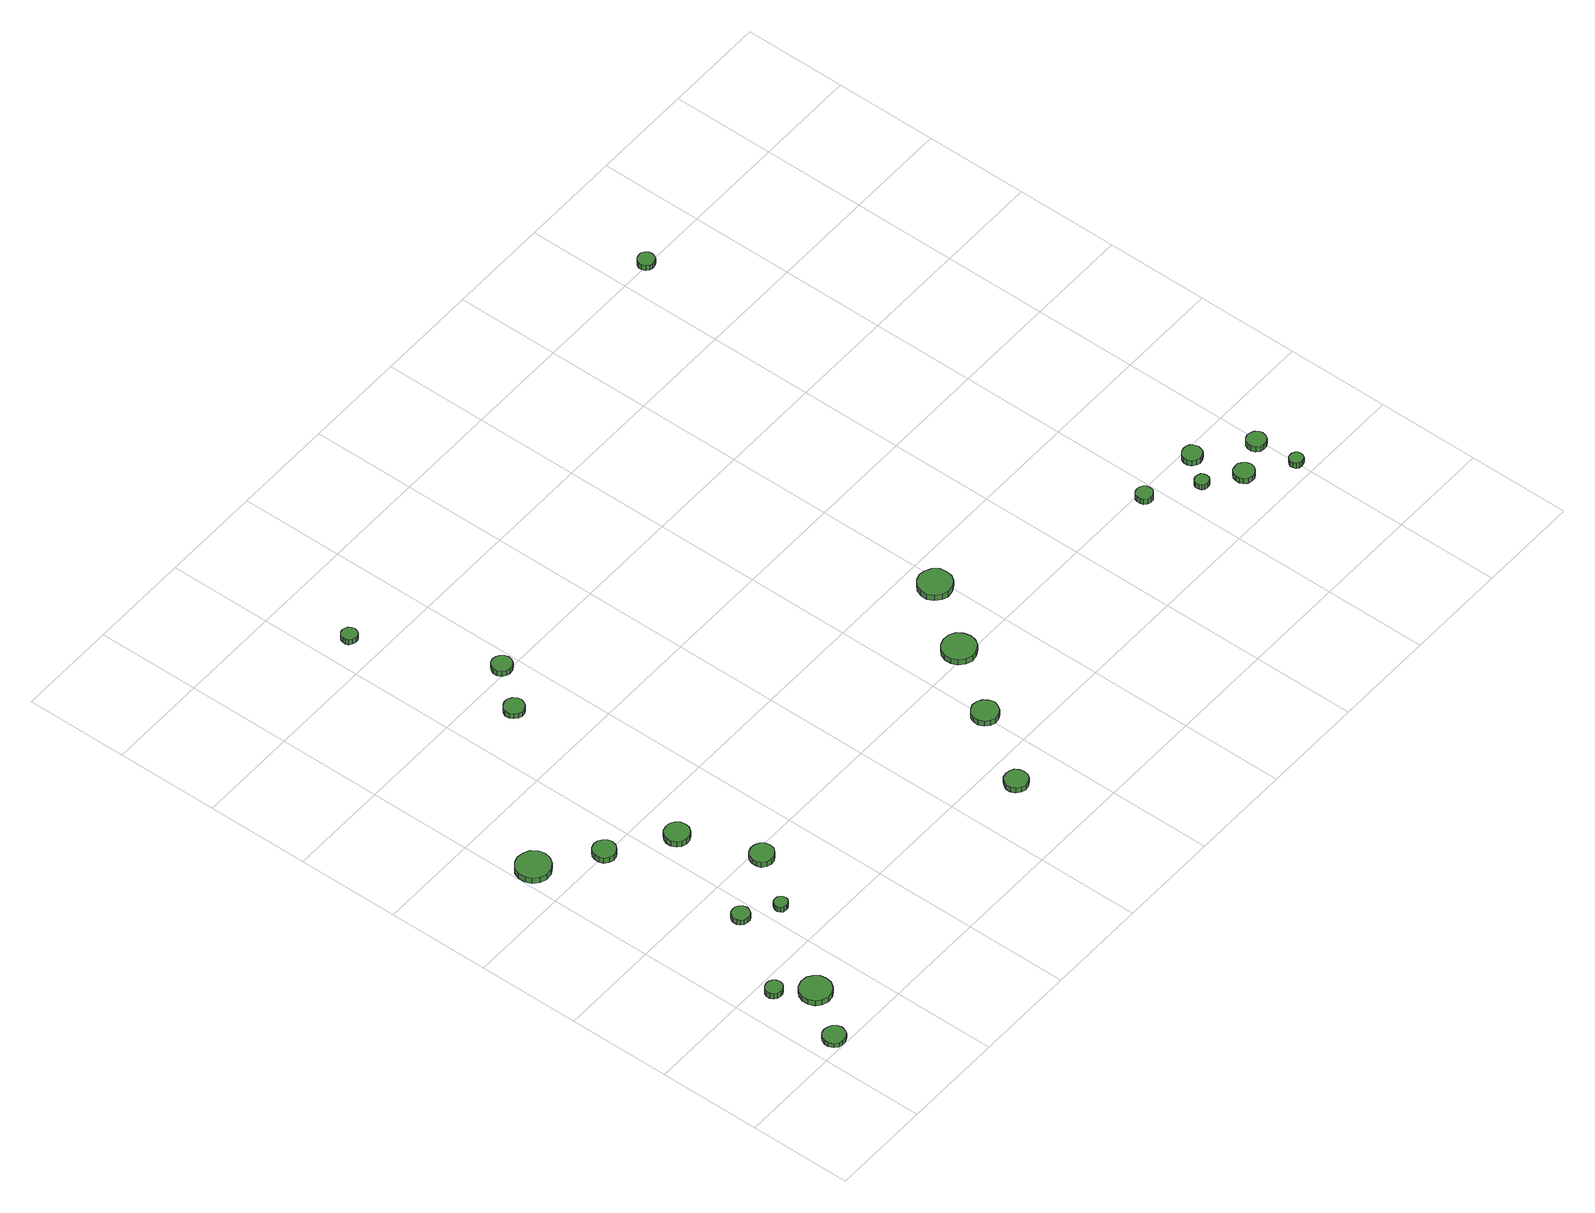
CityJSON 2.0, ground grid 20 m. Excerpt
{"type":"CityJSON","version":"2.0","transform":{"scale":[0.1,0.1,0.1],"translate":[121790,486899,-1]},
"CityObjects":{
"tree1":{"type":"SolitaryVegetationObject","attributes":{"function":"something"},"geometry":[{"type":"MultiSurface","lod":"1","boundaries":[[[0,1,2,3,4,5,6,7,8,9,10,11,12,13,14]],[[15,16,17,18,19,20,21,22,23,24,25,26,27,28,29]],[[0,29,28,1]],[[1,28,27,2]],[[2,27,26,3]],[[3,26,25,4]],[[4,25,24,5]],[[5,24,23,6]],[[6,23,22,7]],[[7,22,21,8]],[[8,21,20,9]],[[9,20,19,10]],[[10,19,18,11]],[[11,18,17,12]],[[12,17,16,13]],[[13,16,15,14]],[[14,15,29,0]]]}]},
"tree2":{"type":"SolitaryVegetationObject","attributes":{"function":"something"},"geometry":[{"type":"MultiSurface","lod":"1","boundaries":[[[30,31,32,33,34,35,36,37,38,39,40,41,42,43,44]],[[45,46,47,48,49,50,51,52,53,54,55,56,57,58,59]],[[30,59,58,31]],[[31,58,57,32]],[[32,57,56,33]],[[33,56,55,34]],[[34,55,54,35]],[[35,54,53,36]],[[36,53,52,37]],[[37,52,51,38]],[[38,51,50,39]],[[39,50,49,40]],[[40,49,48,41]],[[41,48,47,42]],[[42,47,46,43]],[[43,46,45,44]],[[44,45,59,30]]]}]},
"tree3":{"type":"SolitaryVegetationObject","attributes":{"function":"something"},"geometry":[{"type":"MultiSurface","lod":"1","boundaries":[[[60,61,62,63,64,65,66,67,68,69,70,71,72,73,74]],[[75,76,77,78,79,80,81,82,83,84,85,86,87,88,89]],[[60,89,88,61]],[[61,88,87,62]],[[62,87,86,63]],[[63,86,85,64]],[[64,85,84,65]],[[65,84,83,66]],[[66,83,82,67]],[[67,82,81,68]],[[68,81,80,69]],[[69,80,79,70]],[[70,79,78,71]],[[71,78,77,72]],[[72,77,76,73]],[[73,76,75,74]],[[74,75,89,60]]]}]},
"tree4":{"type":"SolitaryVegetationObject","attributes":{"function":"something"},"geometry":[{"type":"MultiSurface","lod":"1","boundaries":[[[90,91,92,93,94,95,96,97,98,99,100,101,102,103,104]],[[105,106,107,108,109,110,111,112,113,114,115,116,117,118,119]],[[90,119,118,91]],[[91,118,117,92]],[[92,117,116,93]],[[93,116,115,94]],[[94,115,114,95]],[[95,114,113,96]],[[96,113,112,97]],[[97,112,111,98]],[[98,111,110,99]],[[99,110,109,100]],[[100,109,108,101]],[[101,108,107,102]],[[102,107,106,103]],[[103,106,105,104]],[[104,105,119,90]]]}]},
"tree5":{"type":"SolitaryVegetationObject","attributes":{"function":"something"},"geometry":[{"type":"MultiSurface","lod":"1","boundaries":[[[120,121,122,123,124,125,126,127,128,129,130,131,132,133,134]],[[135,136,137,138,139,140,141,142,143,144,145,146,147,148,149]],[[120,149,148,121]],[[121,148,147,122]],[[122,147,146,123]],[[123,146,145,124]],[[124,145,144,125]],[[125,144,143,126]],[[126,143,142,127]],[[127,142,141,128]],[[128,141,140,129]],[[129,140,139,130]],[[130,139,138,131]],[[131,138,137,132]],[[132,137,136,133]],[[133,136,135,134]],[[134,135,149,120]]]}]},
"tree6":{"type":"SolitaryVegetationObject","attributes":{"function":"something"},"geometry":[{"type":"MultiSurface","lod":"1","boundaries":[[[150,151,152,153,154,155,156,157,158,159,160,161,162,163,164]],[[165,166,167,168,169,170,171,172,173,174,175,176,177,178,179]],[[150,179,178,151]],[[151,178,177,152]],[[152,177,176,153]],[[153,176,175,154]],[[154,175,174,155]],[[155,174,173,156]],[[156,173,172,157]],[[157,172,171,158]],[[158,171,170,159]],[[159,170,169,160]],[[160,169,168,161]],[[161,168,167,162]],[[162,167,166,163]],[[163,166,165,164]],[[164,165,179,150]]]}]},
"tree7":{"type":"SolitaryVegetationObject","attributes":{"function":"something"},"geometry":[{"type":"MultiSurface","lod":"1","boundaries":[[[180,181,182,183,184,185,186,187,188,189,190,191,192,193,194]],[[195,196,197,198,199,200,201,202,203,204,205,206,207,208,209]],[[180,209,208,181]],[[181,208,207,182]],[[182,207,206,183]],[[183,206,205,184]],[[184,205,204,185]],[[185,204,203,186]],[[186,203,202,187]],[[187,202,201,188]],[[188,201,200,189]],[[189,200,199,190]],[[190,199,198,191]],[[191,198,197,192]],[[192,197,196,193]],[[193,196,195,194]],[[194,195,209,180]]]}]},
"tree8":{"type":"SolitaryVegetationObject","attributes":{"function":"something"},"geometry":[{"type":"MultiSurface","lod":"1","boundaries":[[[210,211,212,213,214,215,216,217,218,219,220,221,222,223,224]],[[225,226,227,228,229,230,231,232,233,234,235,236,237,238,239]],[[210,239,238,211]],[[211,238,237,212]],[[212,237,236,213]],[[213,236,235,214]],[[214,235,234,215]],[[215,234,233,216]],[[216,233,232,217]],[[217,232,231,218]],[[218,231,230,219]],[[219,230,229,220]],[[220,229,228,221]],[[221,228,227,222]],[[222,227,226,223]],[[223,226,225,224]],[[224,225,239,210]]]}]},
"tree9":{"type":"SolitaryVegetationObject","attributes":{"function":"something"},"geometry":[{"type":"MultiSurface","lod":"1","boundaries":[[[240,241,242,243,244,245,246,247,248,249,250,251,252,253,254]],[[255,256,257,258,259,260,261,262,263,264,265,266,267,268,269]],[[240,269,268,241]],[[241,268,267,242]],[[242,267,266,243]],[[243,266,265,244]],[[244,265,264,245]],[[245,264,263,246]],[[246,263,262,247]],[[247,262,261,248]],[[248,261,260,249]],[[249,260,259,250]],[[250,259,258,251]],[[251,258,257,252]],[[252,257,256,253]],[[253,256,255,254]],[[254,255,269,240]]]}]},
"tree10":{"type":"SolitaryVegetationObject","attributes":{"function":"something"},"geometry":[{"type":"MultiSurface","lod":"1","boundaries":[[[270,271,272,273,274,275,276,277,278,279,280,281,282,283,284]],[[285,286,287,288,289,290,291,292,293,294,295,296,297,298,299]],[[270,299,298,271]],[[271,298,297,272]],[[272,297,296,273]],[[273,296,295,274]],[[274,295,294,275]],[[275,294,293,276]],[[276,293,292,277]],[[277,292,291,278]],[[278,291,290,279]],[[279,290,289,280]],[[280,289,288,281]],[[281,288,287,282]],[[282,287,286,283]],[[283,286,285,284]],[[284,285,299,270]]]}]},
"tree11":{"type":"SolitaryVegetationObject","attributes":{"function":"something"},"geometry":[{"type":"MultiSurface","lod":"1","boundaries":[[[300,301,302,303,304,305,306,307,308,309,310,311,312,313,314]],[[315,316,317,318,319,320,321,322,323,324,325,326,327,328,329]],[[300,329,328,301]],[[301,328,327,302]],[[302,327,326,303]],[[303,326,325,304]],[[304,325,324,305]],[[305,324,323,306]],[[306,323,322,307]],[[307,322,321,308]],[[308,321,320,309]],[[309,320,319,310]],[[310,319,318,311]],[[311,318,317,312]],[[312,317,316,313]],[[313,316,315,314]],[[314,315,329,300]]]}]},
"tree12":{"type":"SolitaryVegetationObject","attributes":{"function":"something"},"geometry":[{"type":"MultiSurface","lod":"1","boundaries":[[[330,331,332,333,334,335,336,337,338,339,340,341,342,343,344]],[[345,346,347,348,349,350,351,352,353,354,355,356,357,358,359]],[[330,359,358,331]],[[331,358,357,332]],[[332,357,356,333]],[[333,356,355,334]],[[334,355,354,335]],[[335,354,353,336]],[[336,353,352,337]],[[337,352,351,338]],[[338,351,350,339]],[[339,350,349,340]],[[340,349,348,341]],[[341,348,347,342]],[[342,347,346,343]],[[343,346,345,344]],[[344,345,359,330]]]}]},
"tree13":{"type":"SolitaryVegetationObject","attributes":{"function":"something"},"geometry":[{"type":"MultiSurface","lod":"1","boundaries":[[[360,361,362,363,364,365,366,367,368,369,370,371,372,373,374]],[[375,376,377,378,379,380,381,382,383,384,385,386,387,388,389]],[[360,389,388,361]],[[361,388,387,362]],[[362,387,386,363]],[[363,386,385,364]],[[364,385,384,365]],[[365,384,383,366]],[[366,383,382,367]],[[367,382,381,368]],[[368,381,380,369]],[[369,380,379,370]],[[370,379,378,371]],[[371,378,377,372]],[[372,377,376,373]],[[373,376,375,374]],[[374,375,389,360]]]}]},
"tree14":{"type":"SolitaryVegetationObject","attributes":{"function":"something"},"geometry":[{"type":"MultiSurface","lod":"1","boundaries":[[[390,391,392,393,394,395,396,397,398,399,400,401,402,403,404]],[[405,406,407,408,409,410,411,412,413,414,415,416,417,418,419]],[[390,419,418,391]],[[391,418,417,392]],[[392,417,416,393]],[[393,416,415,394]],[[394,415,414,395]],[[395,414,413,396]],[[396,413,412,397]],[[397,412,411,398]],[[398,411,410,399]],[[399,410,409,400]],[[400,409,408,401]],[[401,408,407,402]],[[402,407,406,403]],[[403,406,405,404]],[[404,405,419,390]]]}]},
"tree15":{"type":"SolitaryVegetationObject","attributes":{"function":"something"},"geometry":[{"type":"MultiSurface","lod":"1","boundaries":[[[420,421,422,423,424,425,426,427,428,429,430,431,432,433,434]],[[435,436,437,438,439,440,441,442,443,444,445,446,447,448,449]],[[420,449,448,421]],[[421,448,447,422]],[[422,447,446,423]],[[423,446,445,424]],[[424,445,444,425]],[[425,444,443,426]],[[426,443,442,427]],[[427,442,441,428]],[[428,441,440,429]],[[429,440,439,430]],[[430,439,438,431]],[[431,438,437,432]],[[432,437,436,433]],[[433,436,435,434]],[[434,435,449,420]]]}]},
"tree16":{"type":"SolitaryVegetationObject","attributes":{"function":"something"},"geometry":[{"type":"MultiSurface","lod":"1","boundaries":[[[450,451,452,453,454,455,456,457,458,459,460,461,462,463,464]],[[465,466,467,468,469,470,471,472,473,474,475,476,477,478,479]],[[450,479,478,451]],[[451,478,477,452]],[[452,477,476,453]],[[453,476,475,454]],[[454,475,474,455]],[[455,474,473,456]],[[456,473,472,457]],[[457,472,471,458]],[[458,471,470,459]],[[459,470,469,460]],[[460,469,468,461]],[[461,468,467,462]],[[462,467,466,463]],[[463,466,465,464]],[[464,465,479,450]]]}]},
"tree17":{"type":"SolitaryVegetationObject","attributes":{"function":"something"},"geometry":[{"type":"MultiSurface","lod":"1","boundaries":[[[480,481,482,483,484,485,486,487,488,489,490,491,492,493,494]],[[495,496,497,498,499,500,501,502,503,504,505,506,507,508,509]],[[480,509,508,481]],[[481,508,507,482]],[[482,507,506,483]],[[483,506,505,484]],[[484,505,504,485]],[[485,504,503,486]],[[486,503,502,487]],[[487,502,501,488]],[[488,501,500,489]],[[489,500,499,490]],[[490,499,498,491]],[[491,498,497,492]],[[492,497,496,493]],[[493,496,495,494]],[[494,495,509,480]]]}]},
"tree18":{"type":"SolitaryVegetationObject","attributes":{"function":"something"},"geometry":[{"type":"MultiSurface","lod":"1","boundaries":[[[510,511,512,513,514,515,516,517,518,519,520,521,522,523,524]],[[525,526,527,528,529,530,531,532,533,534,535,536,537,538,539]],[[510,539,538,511]],[[511,538,537,512]],[[512,537,536,513]],[[513,536,535,514]],[[514,535,534,515]],[[515,534,533,516]],[[516,533,532,517]],[[517,532,531,518]],[[518,531,530,519]],[[519,530,529,520]],[[520,529,528,521]],[[521,528,527,522]],[[522,527,526,523]],[[523,526,525,524]],[[524,525,539,510]]]}]},
"tree19":{"type":"SolitaryVegetationObject","attributes":{"function":"something"},"geometry":[{"type":"MultiSurface","lod":"1","boundaries":[[[540,541,542,543,544,545,546,547,548,549,550,551,552,553,554]],[[555,556,557,558,559,560,561,562,563,564,565,566,567,568,569]],[[540,569,568,541]],[[541,568,567,542]],[[542,567,566,543]],[[543,566,565,544]],[[544,565,564,545]],[[545,564,563,546]],[[546,563,562,547]],[[547,562,561,548]],[[548,561,560,549]],[[549,560,559,550]],[[550,559,558,551]],[[551,558,557,552]],[[552,557,556,553]],[[553,556,555,554]],[[554,555,569,540]]]}]},
"tree20":{"type":"SolitaryVegetationObject","attributes":{"function":"something"},"geometry":[{"type":"MultiSurface","lod":"1","boundaries":[[[570,571,572,573,574,575,576,577,578,579,580,581,582,583,584]],[[585,586,587,588,589,590,591,592,593,594,595,596,597,598,599]],[[570,599,598,571]],[[571,598,597,572]],[[572,597,596,573]],[[573,596,595,574]],[[574,595,594,575]],[[575,594,593,576]],[[576,593,592,577]],[[577,592,591,578]],[[578,591,590,579]],[[579,590,589,580]],[[580,589,588,581]],[[581,588,587,582]],[[582,587,586,583]],[[583,586,585,584]],[[584,585,599,570]]]}]},
"tree21":{"type":"SolitaryVegetationObject","attributes":{"function":"something"},"geometry":[{"type":"MultiSurface","lod":"1","boundaries":[[[600,601,602,603,604,605,606,607,608,609,610,611,612,613,614]],[[615,616,617,618,619,620,621,622,623,624,625,626,627,628,629]],[[600,629,628,601]],[[601,628,627,602]],[[602,627,626,603]],[[603,626,625,604]],[[604,625,624,605]],[[605,624,623,606]],[[606,623,622,607]],[[607,622,621,608]],[[608,621,620,609]],[[609,620,619,610]],[[610,619,618,611]],[[611,618,617,612]],[[612,617,616,613]],[[613,616,615,614]],[[614,615,629,600]]]}]},
"tree22":{"type":"SolitaryVegetationObject","attributes":{"function":"something"},"geometry":[{"type":"MultiSurface","lod":"1","boundaries":[[[630,631,632,633,634,635,636,637,638,639,640,641,642,643,644]],[[645,646,647,648,649,650,651,652,653,654,655,656,657,658,659]],[[630,659,658,631]],[[631,658,657,632]],[[632,657,656,633]],[[633,656,655,634]],[[634,655,654,635]],[[635,654,653,636]],[[636,653,652,637]],[[637,652,651,638]],[[638,651,650,639]],[[639,650,649,640]],[[640,649,648,641]],[[641,648,647,642]],[[642,647,646,643]],[[643,646,645,644]],[[644,645,659,630]]]}]},
"tree23":{"type":"SolitaryVegetationObject","attributes":{"function":"something"},"geometry":[{"type":"MultiSurface","lod":"1","boundaries":[[[660,661,662,663,664,665,666,667,668,669,670,671,672,673,674]],[[675,676,677,678,679,680,681,682,683,684,685,686,687,688,689]],[[660,689,688,661]],[[661,688,687,662]],[[662,687,686,663]],[[663,686,685,664]],[[664,685,684,665]],[[665,684,683,666]],[[666,683,682,667]],[[667,682,681,668]],[[668,681,680,669]],[[669,680,679,670]],[[670,679,678,671]],[[671,678,677,672]],[[672,677,676,673]],[[673,676,675,674]],[[674,675,689,660]]]}]}
},
"vertices":[
[71,22,16],[69,31,16],[64,38,16],[56,42,16],[47,43,16],[39,41,16],[32,35,16],[28,26,16],[28,18,16],[32,9,16],[39,3,16],[47,1,16],[56,2,16],[64,6,16],[69,13,16],[69,13,6],[64,6,6],[56,2,6],[47,1,6],[39,3,6],[32,9,6],[28,18,6],[28,26,6],[32,35,6],[39,41,6],[47,43,6],[56,42,6],[64,38,6],[69,31,6],[71,22,6],
[86,171,19],[84,178,19],[80,183,19],[74,187,19],[68,187,19],[61,185,19],[56,181,19],[53,174,19],[53,168,19],[56,161,19],[61,157,19],[68,155,19],[74,155,19],[80,159,19],[84,164,19],[84,164,6],[80,159,6],[74,155,6],[68,155,6],[61,157,6],[56,161,6],[53,168,6],[53,174,6],[56,181,6],[61,185,6],[68,187,6],[74,187,6],[80,183,6],[84,178,6],[86,171,6],
[143,114,17],[141,126,17],[133,136,17],[123,143,17],[110,144,17],[98,140,17],[89,132,17],[84,120,17],[84,108,17],[89,96,17],[98,88,17],[110,84,17],[123,85,17],[133,91,17],[141,102,17],[141,102,5],[133,91,5],[123,85,5],[110,84,5],[98,88,5],[89,96,5],[84,108,5],[84,120,5],[89,132,5],[98,140,5],[110,144,5],[123,143,5],[133,136,5],[141,126,5],[143,114,5],
[67,675,19],[64,689,19],[56,700,19],[44,706,19],[30,708,19],[18,704,19],[7,695,19],[2,682,19],[2,668,19],[7,656,19],[18,647,19],[30,643,19],[44,644,19],[56,651,19],[64,662,19],[64,662,6],[56,651,6],[44,644,6],[30,643,6],[18,647,6],[7,656,6],[2,668,6],[2,682,6],[7,695,6],[18,704,6],[30,708,6],[44,706,6],[56,700,6],[64,689,6],[67,675,6],
[184,322,22],[182,329,22],[178,334,22],[172,338,22],[165,339,22],[158,337,22],[152,332,22],[150,325,22],[150,318,22],[152,312,22],[158,307,22],[165,305,22],[172,305,22],[178,309,22],[182,315,22],[182,315,10],[178,309,10],[172,305,10],[165,305,10],[158,307,10],[152,312,10],[150,318,10],[150,325,10],[152,332,10],[158,337,10],[165,339,10],[172,338,10],[178,334,10],[182,329,10],[184,322,10],
[244,284,21],[243,290,21],[239,294,21],[235,297,21],[230,297,21],[224,296,21],[220,292,21],[218,287,21],[218,282,21],[220,277,21],[224,273,21],[230,272,21],[235,272,21],[239,275,21],[243,279,21],[243,279,9],[239,275,9],[235,272,9],[230,272,9],[224,273,9],[220,277,9],[218,282,9],[218,287,9],[220,292,9],[224,296,9],[230,297,9],[235,297,9],[239,294,9],[243,290,9],[244,284,9],
[159,600,22],[157,609,22],[151,616,22],[144,621,22],[135,622,22],[126,619,22],[119,613,22],[116,605,22],[116,596,22],[119,587,22],[126,581,22],[135,578,22],[144,579,22],[151,584,22],[157,591,22],[157,591,9],[151,584,9],[144,579,9],[135,578,9],[126,581,9],[119,587,9],[116,596,9],[116,605,9],[119,613,9],[126,619,9],[135,622,9],[144,621,9],[151,616,9],[157,609,9],[159,600,9],
[265,523,29],[263,532,29],[257,540,29],[249,545,29],[239,546,29],[229,543,29],[222,537,29],[218,528,29],[218,518,29],[222,508,29],[229,502,29],[239,499,29],[249,500,29],[257,505,29],[263,513,29],[263,513,16],[257,505,16],[249,500,16],[239,499,16],[229,502,16],[222,508,16],[218,518,16],[218,528,16],[222,537,16],[229,543,16],[239,546,16],[249,545,16],[257,540,16],[263,532,16],[265,523,16],
[320,379,26],[318,388,26],[312,396,26],[304,400,26],[294,401,26],[285,398,26],[278,392,26],[275,383,26],[275,374,26],[278,365,26],[285,359,26],[294,356,26],[304,357,26],[312,362,26],[318,369,26],[318,369,14],[312,362,14],[304,357,14],[294,356,14],[285,359,14],[278,365,14],[275,374,14],[275,383,14],[278,392,14],[285,398,14],[294,401,14],[304,400,14],[312,396,14],[318,388,14],[320,379,14],
[321,930,22],[319,938,22],[314,945,22],[307,949,22],[299,950,22],[292,947,22],[286,942,22],[282,935,22],[282,926,22],[286,919,22],[292,914,22],[299,911,22],[307,912,22],[314,916,22],[319,923,22],[319,923,10],[314,916,10],[307,912,10],[299,911,10],[292,914,10],[286,919,10],[282,926,10],[282,935,10],[286,942,10],[292,947,10],[299,950,10],[307,949,10],[314,945,10],[319,938,10],[321,930,10],
[270,1258,24],[268,1264,24],[265,1269,24],[259,1272,24],[253,1273,24],[247,1271,24],[242,1267,24],[240,1261,24],[240,1255,24],[242,1249,24],[247,1245,24],[253,1243,24],[259,1243,24],[265,1247,24],[268,1252,24],[268,1252,12],[265,1247,12],[259,1243,12],[253,1243,12],[247,1245,12],[242,1249,12],[240,1255,12],[240,1261,12],[242,1267,12],[247,1271,12],[253,1273,12],[259,1272,12],[265,1269,12],[268,1264,12],[270,1258,12],
[384,1008,24],[382,1016,24],[377,1022,24],[370,1026,24],[362,1027,24],[355,1025,24],[349,1019,24],[345,1012,24],[345,1004,24],[349,996,24],[355,991,24],[362,989,24],[370,989,24],[377,993,24],[382,1000,24],[382,1000,12],[377,993,12],[370,989,12],[362,989,12],[355,991,12],[349,996,12],[345,1004,12],[345,1012,12],[349,1019,12],[355,1025,12],[362,1027,12],[370,1026,12],[377,1022,12],[382,1016,12],[384,1008,12],
[732,144,21],[730,153,21],[725,161,21],[717,165,21],[708,166,21],[699,164,21],[692,157,21],[688,149,21],[688,140,21],[692,131,21],[699,125,21],[708,122,21],[717,123,21],[725,128,21],[730,135,21],[730,135,9],[725,128,9],[717,123,9],[708,122,9],[699,125,9],[692,131,9],[688,140,9],[688,149,9],[692,157,9],[699,164,9],[708,166,9],[717,165,9],[725,161,9],[730,153,9],[732,144,9],
[825,284,24],[822,294,24],[816,303,24],[807,308,24],[796,310,24],[786,306,24],[778,299,24],[774,289,24],[774,279,24],[778,269,24],[786,262,24],[796,258,24],[807,260,24],[816,265,24],[822,274,24],[822,274,12],[816,265,12],[807,260,12],[796,258,12],[786,262,12],[778,269,12],[774,279,12],[774,289,12],[778,299,12],[786,306,12],[796,310,12],[807,308,12],[816,303,12],[822,294,12],[825,284,12],
[916,409,30],[913,422,30],[906,433,30],[894,440,30],[881,441,30],[868,437,30],[858,428,30],[853,416,30],[853,403,30],[858,390,30],[868,382,30],[881,377,30],[894,379,30],[906,385,30],[913,396,30],[913,396,17],[906,385,17],[894,379,17],[881,377,17],[868,382,17],[858,390,17],[853,403,17],[853,416,17],[858,428,17],[868,437,17],[881,441,17],[894,440,17],[906,433,17],[913,422,17],[916,409,17],
[1003,532,36],[1001,545,36],[993,556,36],[981,562,36],[968,564,36],[956,560,36],[946,551,36],[940,539,36],[940,525,36],[946,513,36],[956,504,36],[968,500,36],[981,502,36],[993,508,36],[1001,519,36],[1001,519,23],[993,508,23],[981,502,23],[968,500,23],[956,504,23],[946,513,23],[940,525,23],[940,539,23],[946,551,23],[956,560,23],[968,564,23],[981,562,23],[993,556,23],[1001,545,23],[1003,532,23],
[1378,379,34],[1377,386,34],[1373,391,34],[1367,394,34],[1360,395,34],[1354,393,34],[1349,389,34],[1347,383,34],[1347,376,34],[1349,370,34],[1354,366,34],[1360,364,34],[1367,364,34],[1373,368,34],[1377,373,34],[1377,373,21],[1373,368,21],[1367,364,21],[1360,364,21],[1354,366,21],[1349,370,21],[1347,376,21],[1347,383,21],[1349,389,21],[1354,393,21],[1360,395,21],[1367,394,21],[1373,391,21],[1377,386,21],[1378,379,21],
[1462,321,33],[1461,326,33],[1458,331,33],[1453,333,33],[1447,334,33],[1442,332,33],[1438,329,33],[1436,324,33],[1436,318,33],[1438,313,33],[1442,309,33],[1447,308,33],[1453,308,33],[1458,311,33],[1461,315,33],[1461,315,21],[1458,311,21],[1453,308,21],[1447,308,21],[1442,309,21],[1438,313,21],[1436,318,21],[1436,324,21],[1438,329,21],[1442,332,21],[1447,334,21],[1453,333,21],[1458,331,21],[1461,326,21],[1462,321,21],
[1531,277,32],[1529,285,32],[1524,291,32],[1517,296,32],[1509,296,32],[1501,294,32],[1495,288,32],[1492,281,32],[1492,273,32],[1495,266,32],[1501,260,32],[1509,258,32],[1517,258,32],[1524,263,32],[1529,269,32],[1529,269,20],[1524,263,20],[1517,258,20],[1509,258,20],[1501,260,20],[1495,266,20],[1492,273,20],[1492,281,20],[1495,288,20],[1501,294,20],[1509,296,20],[1517,296,20],[1524,291,20],[1529,285,20],[1531,277,20],
[1506,373,33],[1504,380,33],[1500,387,33],[1493,391,33],[1485,391,33],[1478,389,33],[1472,384,33],[1469,377,33],[1469,369,33],[1472,362,33],[1478,357,33],[1485,354,33],[1493,355,33],[1500,359,33],[1504,365,33],[1504,365,20],[1500,359,20],[1493,355,20],[1485,354,20],[1478,357,20],[1472,362,20],[1469,369,20],[1469,377,20],[1472,384,20],[1478,389,20],[1485,391,20],[1493,391,20],[1500,387,20],[1504,380,20],[1506,373,20],
[1604,225,32],[1603,231,32],[1600,235,32],[1595,238,32],[1590,238,32],[1585,237,32],[1581,233,32],[1578,228,32],[1578,223,32],[1581,217,32],[1585,214,32],[1590,212,32],[1595,213,32],[1600,215,32],[1603,220,32],[1603,220,19],[1600,215,19],[1595,213,19],[1590,212,19],[1585,214,19],[1581,217,19],[1578,223,19],[1578,228,19],[1581,233,19],[1585,237,19],[1590,238,19],[1595,238,19],[1600,235,19],[1603,231,19],[1604,225,19],
[1601,307,32],[1599,314,32],[1595,320,32],[1588,324,32],[1580,325,32],[1573,323,32],[1567,318,32],[1564,310,32],[1564,303,32],[1567,296,32],[1573,290,32],[1580,288,32],[1588,289,32],[1595,293,32],[1599,299,32],[1599,299,19],[1595,293,19],[1588,289,19],[1580,288,19],[1573,290,19],[1567,296,19],[1564,303,19],[1564,310,19],[1567,318,19],[1573,323,19],[1580,325,19],[1588,324,19],[1595,320,19],[1599,314,19],[1601,307,19],
[1276,1400,24],[1275,1407,24],[1271,1412,24],[1265,1416,24],[1258,1416,24],[1252,1414,24],[1247,1410,24],[1244,1404,24],[1244,1397,24],[1247,1391,24],[1252,1386,24],[1258,1384,24],[1265,1385,24],[1271,1388,24],[1275,1394,24],[1275,1394,12],[1271,1388,12],[1265,1385,12],[1258,1384,12],[1252,1386,12],[1247,1391,12],[1244,1397,12],[1244,1404,12],[1247,1410,12],[1252,1414,12],[1258,1416,12],[1265,1416,12],[1271,1412,12],[1275,1407,12],[1276,1400,12]
]}
